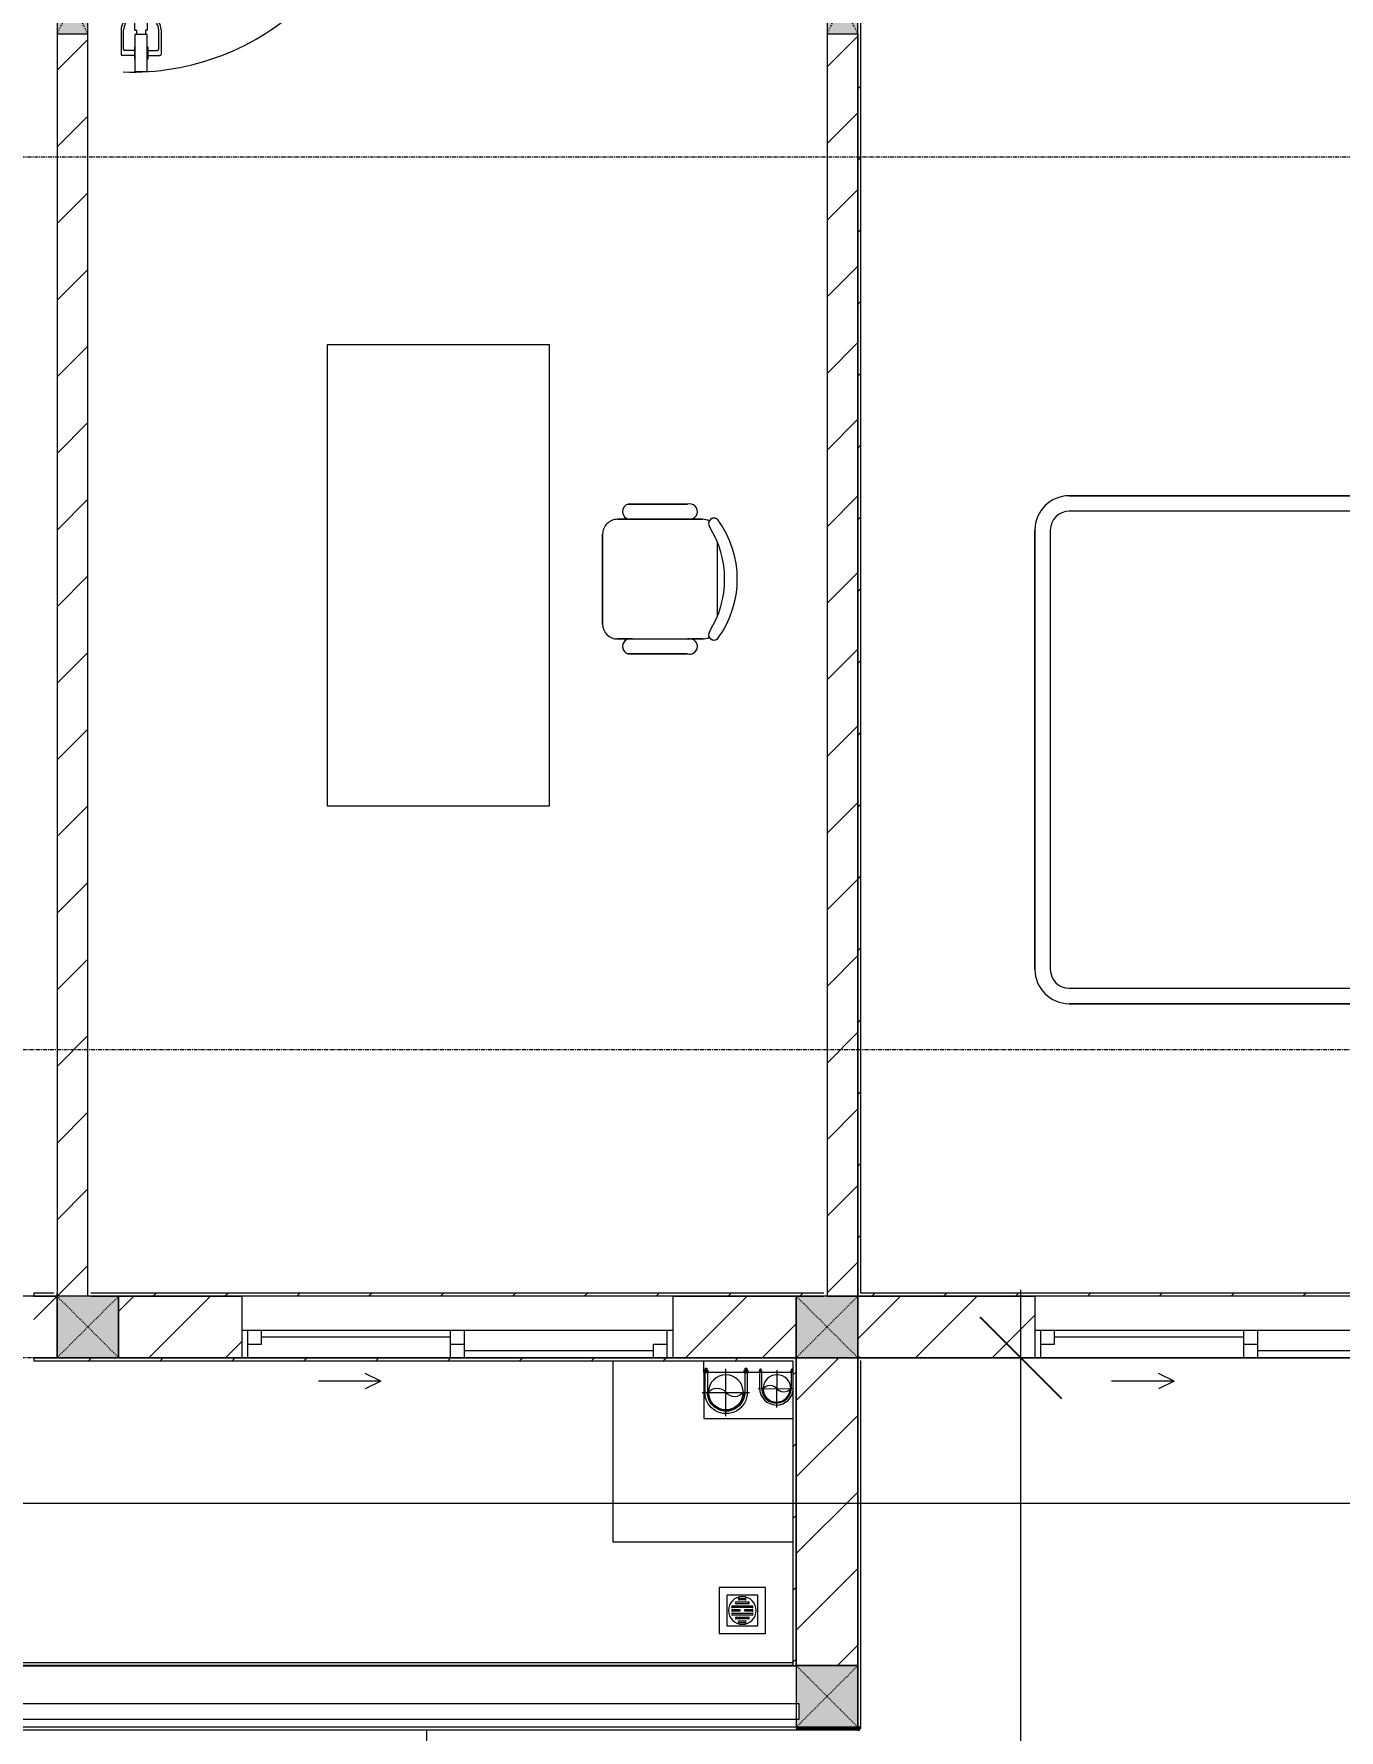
# Model space of a CAD drawing. Header units: millimetres. Extents: x 5356 to 209803, y -16346 to 109894.
# Drawn here: x 71953 to 76190, y 23327 to 28837 of the extents above; entities that cross this region are included whole.
import ezdxf

# ---------------------------------------------------------------- set-up
doc = ezdxf.new("R2010")
doc.units = ezdxf.units.MM
for name, pattern in [('Dash', [6, 3, -3]), ('Grid Line', [22.225, 12.7, -3.175, 3.175, -3.175]), ('IMPORT-CENTER _3_', [10.16, 6.35, -1.27, 1.27, -1.27])]:
    doc.linetypes.add(name, pattern=pattern)
for name, color, linetype, lineweight in [('0-1', 7, 'Continuous', 5), ('A-ANNO-DIMS', 211, 'Continuous', 9), ('A-ANNO-DIMS-220', 211, 'Continuous', 9), ('A-DETL-GENF-1', 9, 'Continuous', 9), ('A-DOOR-1', 9, 'Continuous', 9), ('A-FLOR-1', 9, 'Continuous', 9), ('A-FLOR-HRAL', 11, 'Continuous', 9), ('A-GLAZ', 151, 'Continuous', 9), ('A-WALL', 113, 'Continuous', 9), ('A-WALL-1', 253, 'Continuous', 18), ('A-WALL-2', 9, 'Continuous', 9), ('A-WALL-3', 113, 'Continuous', 18), ('A-WALL-PATT-1', 10, 'Continuous', 9), ('A-WALL-PATT-2', 9, 'Continuous', 9), ('A-WALL-PATT-3', 111, 'Continuous', 9), ('G-IMPT', 8, 'Continuous', 9), ('G-IMPT-1', 9, 'Continuous', 9), ('G-IMPT-2', 8, 'IMPORT-CENTER _3_', 9), ('I-FURN', 30, 'Continuous', 9), ('I-FURN-1', 9, 'Continuous', 9), ('I-WALL-1', 253, 'Continuous', 18), ('I-WALL-2', 9, 'Continuous', 9), ('M-EQPM', 50, 'Continuous', 9), ('S-BEAM-1', 9, 'Continuous', 9), ('S-COLS', 52, 'Continuous', 9), ('S-COLS-1', 254, 'Continuous', 5), ('S-COLS-2', 253, 'Continuous', 18), ('S-COLS-3', 9, 'Continuous', 9), ('S-COLS-4', 52, 'Continuous', 18), ('S-COLS-5', 52, 'Dash', 9), ('S-COLS-HDLN', 52, 'Dash', 9), ('S-COLS-HDLN-1', 9, 'Dash', 9), ('S-GRID-1', 1, 'Grid Line', 9)]:
    doc.layers.add(name, color=color, linetype=linetype, lineweight=lineweight)
doc.styles.add('Arial_2', font='arial_0.ttf', dxfattribs={"width": 0.9, "height": 660})
doc.dimstyles.new('1_Dim_chi_tiet_khu_đất_2', dxfattribs={"dimscale": 304.8, "dimtxt": 673.371204, "dimasz": 0.866142, "dimexe": 0.721785, "dimexo": 0.0625, "dimgap": 0.072178, "dimtad": 1, "dimdec": 0, "dimrnd": 5, "dimzin": 0, "dimdsep": 46, "dimtxsty": 'Arial_2', "dimblk1": 'OBLIQUE', "dimblk2": 'OBLIQUE', "dimsah": 1, "dimcen": 0.09, "dimdle": 0.721785, "dimazin": 0, "dimtfac": 1, "dimtdec": 4, "dimtix": 1, "dimtmove": 0, "dimatfit": 3, "dimfxl": 2.165354, "dimfxlon": 1, "dimtvp": 1, "dimtolj": 1, "dimtzin": 0, "dimarcsym": 2})
pattern_1 = [(45, (0, 0), (-124.4508, 124.4508), [])]
pattern_2 = [(45, (0, 0), (-116.67262, 116.67262), [])]

# ---------------------------------------------------------------- blocks, each defined once
blk = doc.blocks.new('NCV_TKTC_KET CAU_rvt-1-TKCS_MB ĐỊNH VỊ MỐC TỌA ĐỘ CÔNG TRÌNH')
at = {"layer": 'S-BEAM-1'}
blk.add_line((74427.6, 23535.3), (69252.6, 23535.3), dxfattribs=at)
blk = doc.blocks.new('GIUONG NGU-2TAB-1600x2000 - GIUONG NGU-2TAB-1600x2000-V35-TKCS_MB ĐỊNH VỊ MỐC TỌA ĐỘ CÔNG TRÌNH')
at = {"layer": 'I-FURN-1'}
for p, q in [((569.6, 2050), (1997.1, 2050)), ((1997.1, 2050), (569.6, 2050)), ((1997.1, 2000), (569.6, 2000)), ((458.5, 50), (458.5, 1938.9)), ((458.5, 1938.9), (458.5, 50)), ((508.5, 1938.9), (508.5, 100)), ((2058.2, 100), (2058.2, 1938.9)), ((2108.2, 1938.9), (2108.2, 50)), ((2108.2, 50), (2108.2, 1938.9)), ((8.5, 185), (8.5, 450.3)), ((8.5, 450.3), (458.5, 450.3)), ((8.5, 450.3), (458.5, 450.3)), ((8.5, 185), (8.5, 450.3)), ((458.5, 450.3), (458.5, 50)), ((458.5, 450.3), (458.5, 50)), ((2108.2, 50), (2108.2, 450.3)), ((2108.2, 450.3), (2558.2, 450.3)), ((2108.2, 450.3), (2108.2, 50)), ((2558.2, 450.3), (2108.2, 450.3)), ((2558.2, 450.3), (2558.2, 50)), ((2558.2, 50), (2558.2, 450.3)), ((233.5, 185), (233.5, 413.5)), ((2333.2, 86.8), (2333.2, 413.5)), ((120.2, 250.2), (346.8, 250.2)), ((2446.5, 250.2), (2219.8, 250.2)), ((508.5, 100), (2058.2, 100)), ((458.5, 50), (318.5, 50)), ((318.5, 50), (458.5, 50)), ((458.5, 50), (318.5, 50)), ((2108.2, 50), (458.5, 50)), ((458.5, 50), (458.5, 10)), ((458.5, 10), (458.5, 50)), ((458.5, 50), (2108.2, 50)), ((458.5, 50), (2108.2, 50)), ((2558.2, 50), (2108.2, 50)), ((2108.2, 50), (2558.2, 50)), ((2108.2, 10), (2108.2, 50)), ((2108.2, 50), (2108.2, 10)), ((2108.2, 50), (2558.2, 50)), ((2558.2, 50), (2558.2, 10))]:
    blk.add_line(p, q, dxfattribs=at)
blk.add_circle((2333.2, 250.2), 150.7, dxfattribs=at)
for centre, radius, start, end in [((569.6, 1938.9), 111.1, 90, 180), ((569.6, 1938.9), 111.1, 90, 180), ((1997.1, 1938.9), 111.1, 0, 90), ((1997.1, 1938.9), 111.1, 360, 90), ((569.6, 1938.9), 61.1, 90, 180), ((1997.1, 1938.9), 61.1, 360, 90), ((233.5, 250.2), 150.7, 0, 206.4647), ((233.5, 250.2), 150.7, 304.6154, 0)]:
    blk.add_arc(centre, radius, start, end, dxfattribs=at)
blk = doc.blocks.new('DOOR_CW_01 CANH MO-PANEL KINH - DIW_01-900x2200-CỬA GỖ VÂN LAMINATE-553375-TKCS_MB ĐỊNH VỊ MỐC TỌA ĐỘ CÔNG TRÌNH')
at = {"layer": 'A-DETL-GENF-1'}
for p, q in [((-397, -182), (-397, -62)), ((-397, -62), (-357, -62)), ((-357, -62), (-357, -182)), ((-357, -182), (-397, -182)), ((-397, -196), (-391, -196)), ((-397, -738), (-397, -196)), ((-391, -196), (-391, -182)), ((-391, -182), (-363, -182)), ((-363, -182), (-363, -196)), ((-357, -196), (-363, -196)), ((-357, -196), (-357, -738)), ((-433.9, -711.2), (-427.3, -715.8)), ((-320.1, -711.2), (-326.7, -715.8)), ((-442, -737), (-442, -816.5)), ((-434, -799.5), (-434, -737)), ((-397, -738), (-391, -738)), ((-357, -752), (-397, -752)), ((-397, -752), (-397, -872)), ((-391, -752), (-391, -738)), ((-363, -752), (-391, -752)), ((-357, -738), (-363, -738)), ((-363, -738), (-363, -752)), ((-357, -872), (-357, -752)), ((-320, -799.5), (-320, -737)), ((-312, -737), (-312, -816.5)), ((-399, -820.5), (-438, -820.5)), ((-399, -803.5), (-430, -803.5)), ((-399, -792.2), (-399, -831.8)), ((-397, -792.2), (-399, -792.2)), ((-397, -792.2), (-397, -831.8)), ((-357, -792.2), (-357, -831.8)), ((-357, -792.2), (-355, -792.2)), ((-355, -792.2), (-355, -831.8)), ((-355, -803.5), (-324, -803.5)), ((-355, -820.5), (-316, -820.5)), ((-399, -831.8), (-397, -831.8)), ((-397, -872), (-357, -872)), ((-355, -831.8), (-357, -831.8))]:
    blk.add_line(p, q, dxfattribs=at)
blk.add_circle((-407, -60), 10, dxfattribs=at)
for centre, radius, start, end in [((-407, -60), 814, 268, 0), ((-397, -737), 45, 145, 180), ((-397, -737), 37, 145, 180), ((-357, -737), 37, 0, 35), ((-357, -737), 45, 360, 35), ((-438, -816.5), 4, 180, 270), ((-430, -799.5), 4, 180, 270), ((-324, -799.5), 4, 270, 0), ((-316, -816.5), 4, 270, 0)]:
    blk.add_arc(centre, radius, start, end, dxfattribs=at)
at = {"layer": 'A-DOOR-1'}
for p, q in [((-450, -50), (-450, 50)), ((-450, 50), (-400, 50)), ((-400, 50), (-400, 0)), ((400, 0), (400, 50)), ((400, 50), (450, 50)), ((450, 50), (450, -50)), ((-410, -50), (-450, -50)), ((-410, 0), (-410, -50)), ((-400, 0), (-410, 0)), ((-407, -50), (-382, -50)), ((410, 0), (400, 0)), ((410, -50), (410, 0)), ((450, -50), (410, -50))]:
    blk.add_line(p, q, dxfattribs=at)
blk = doc.blocks.new('BAN LV A - BAN LV A_dwg_ban hoc2-348006-TKCS_MB ĐỊNH VỊ MỐC TỌA ĐỘ CÔNG TRÌNH')
at = {"layer": 'I-FURN'}
for p, q in [((-194.4, 388.8), (-194.4, 113.4)), ((145.8, 437.4), (-145.8, 437.4)), ((194.4, 113.4), (194.4, 388.8)), ((-243, 354.4), (-243, 162)), ((194.4, 351.4), (194.4, 150.8)), ((243.7, 162), (243.7, 354.4)), ((-120.5, 64.8), (120.5, 64.8))]:
    blk.add_line(p, q, dxfattribs=at)
at = {"layer": 'I-FURN', "flags": 128}
blk.add_lwpolyline([(-737.8, 610.5), (-737.8, 1330.5), (-154.9, 1330.5), (762.2, 1330.5), (762.2, 610.5)], close=True, dxfattribs=at)
at = {"layer": 'I-FURN'}
for centre, radius, start, end in [((-145.8, 388.8), 48.6, 90, 180), ((145.8, 388.8), 48.6, 360, 90), ((-218.7, 347.3), 25.3, 343.7398, 163.7398), ((219.4, 347.3), 25.3, 16.2602, 170.7054), ((-218.7, 154.9), 25.3, 163.7398, 16.2602), ((-145.8, 113.4), 48.6, 180, 207.5844), ((145.8, 113.4), 48.6, 332.4156, 0), ((219.4, 154.9), 25.3, 189.2946, 16.2602), ((-180.2, 75.4), 17.8, 57.9726, 216.6901), ((0, 324), 324, 233.1301, 306.8699), ((0, 359.3), 318.2, 237.5758, 302.4242), ((180.2, 75.4), 17.8, 323.3099, 122.0274)]:
    blk.add_arc(centre, radius, start, end, dxfattribs=at)
blk = doc.blocks.new('BAN LV A - BAN LV A_dwg-348005-TKCS_MB ĐỊNH VỊ MỐC TỌA ĐỘ CÔNG TRÌNH')
at = {"extrusion": (0, 0, -1), "zscale": -1, "rotation": 180}
blk.add_blockref('BAN LV A - BAN LV A_dwg_ban hoc2-348006-TKCS_MB ĐỊNH VỊ MỐC TỌA ĐỘ CÔNG TRÌNH', (-729, 1383.7), dxfattribs=at)
blk = doc.blocks.new('BAN LV A - BAN LV A-401069-TKCS_MB ĐỊNH VỊ MỐC TỌA ĐỘ CÔNG TRÌNH')
at = {"layer": 'I-FURN-1'}
for p, q in [((-8.8, -53.2), (1491.2, -53.2)), ((-8.8, -773.2), (-8.8, -53.2)), ((1491.2, -53.2), (1491.2, -773.2)), ((1491.2, -773.2), (-8.8, -773.2)), ((583.2, -946.3), (874.8, -946.3)), ((486, -1221.7), (486, -1029.3)), ((534.6, -1029.3), (534.6, -994.9)), ((923.4, -994.9), (923.4, -1032.3)), ((972.7, -1029.3), (972.7, -1221.7)), ((534.6, -1270.3), (534.6, -1235.9)), ((923.4, -1232.9), (923.4, -1270.3))]:
    blk.add_line(p, q, dxfattribs=at)
for centre, radius, start, end in [((583.2, -994.9), 48.6, 90, 180), ((874.8, -994.9), 48.6, 0, 90), ((510.3, -1036.4), 25.3, 16.2602, 163.7398), ((948.4, -1036.4), 25.3, 16.2602, 170.7054), ((510.3, -1228.8), 25.3, 163.7398, 343.7398), ((948.4, -1228.8), 25.3, 189.2946, 16.2602), ((548.9, -1308.3), 17.8, 119.404, 216.6901), ((583.2, -1270.3), 48.6, 180, 207.5844), ((729, -1059.7), 324, 233.1301, 306.8699), ((874.8, -1270.3), 48.6, 332.4156, 0), ((909.2, -1308.3), 17.8, 323.3099, 60.596)]:
    blk.add_arc(centre, radius, start, end, dxfattribs=at)
at = {"extrusion": (0, 0, -1), "zscale": -1, "rotation": 180}
blk.add_blockref('BAN LV A - BAN LV A_dwg-348005-TKCS_MB ĐỊNH VỊ MỐC TỌA ĐỘ CÔNG TRÌNH', (0, 0), dxfattribs=at)
blk = doc.blocks.new('MAY GIAT - MAY GIAT_dwg-V42-TKCS_MB ĐỊNH VỊ MỐC TỌA ĐỘ CÔNG TRÌNH')
at = {"layer": 'G-IMPT-1', "flags": 128}
blk.add_lwpolyline([(5, 586.2), (5, 2.3), (594.6, 2.3)], dxfattribs=at)
blk = doc.blocks.new('MAY GIAT - MAY GIAT-V43-TKCS_MB ĐỊNH VỊ MỐC TỌA ĐỘ CÔNG TRÌNH')
at = {"layer": 'I-FURN-1'}
for p, q in [((5, -2.3), (594.6, -2.3)), ((5, -586.2), (5, -2.3))]:
    blk.add_line(p, q, dxfattribs=at)
at = {"extrusion": (0, 0, -1), "zscale": -1, "rotation": 180}
blk.add_blockref('MAY GIAT - MAY GIAT_dwg-V42-TKCS_MB ĐỊNH VỊ MỐC TỌA ĐỘ CÔNG TRÌNH', (0, 0), dxfattribs=at)
blk = doc.blocks.new('G1_SOF - BO TRU - 100x200-V63-TKCS_MB ĐỊNH VỊ MỐC TỌA ĐỘ CÔNG TRÌNH')
at = {"layer": 'S-COLS-3'}
blk.add_hatch(color=256, dxfattribs=at).paths.add_polyline_path([(50, -100), (50, 100), (-50, 100), (-50, -100)])
at = {"layer": 'S-COLS-2'}
for p, q in [((50, 100), (-50, 100)), ((-50, 100), (-50, -100)), ((50, -100), (50, 100)), ((-50, -100), (50, -100))]:
    blk.add_line(p, q, dxfattribs=at)
at = {"layer": 'S-COLS-HDLN-1'}
for p, q in [((50, 100), (-50, -100)), ((-50, 100), (50, -100))]:
    blk.add_line(p, q, dxfattribs=at)
blk = doc.blocks.new('NCV_TKTC_TANG 1_rvt-1-TKCS_MB ĐỊNH VỊ MỐC TỌA ĐỘ CÔNG TRÌNH')
at = {"layer": 'A-WALL-PATT-1'}
h = blk.add_hatch(dxfattribs=at)
h.set_pattern_fill('FP_2', color=256, style=0, pattern_type=2)
h.set_pattern_definition(pattern_1)
h.paths.add_polyline_path([(74527.6, 24736.9), (74627.6, 24736.9), (74627.6, 28836.9), (74527.6, 28836.9), (74527.6, 25076.9)])
h.paths.add_polyline_path([(74577.6, 29036.9), (74627.6, 29036.9), (74627.6, 29786.9), (74527.6, 29786.9), (74527.6, 29036.9), (74538, 29036.9)])
h.paths.add_polyline_path([(74577.6, 30686.9), (74627.6, 30686.9), (74627.6, 31136.9), (74527.6, 31136.9), (74527.6, 30686.9)])
h = blk.add_hatch(dxfattribs=at)
h.set_pattern_fill('FP_2', color=256, style=0, pattern_type=2)
h.set_pattern_definition(pattern_1)
h.paths.add_polyline_path([(72127.6, 24737.4), (72127.6, 28836.9), (72027.6, 28836.9), (72027.6, 24737.4)])
h.paths.add_polyline_path([(72027.6, 29036.9), (72127.6, 29036.9), (72127.6, 29536.9), (72027.6, 29536.9)])
at = {"layer": 'A-WALL-PATT-2'}
h = blk.add_hatch(dxfattribs=at)
h.set_pattern_fill('FP_3', color=256, style=0, pattern_type=2)
h.set_pattern_definition(pattern_2)
h.paths.add_polyline_path([(74637.6, 24736.9), (74637.6, 29786.9), (74627.6, 29786.9), (74627.6, 24736.9)])
h.paths.add_polyline_path([(74627.6, 30686.9), (74637.6, 30686.9), (74637.6, 30786.9), (74627.6, 30786.9)])
h = blk.add_hatch(dxfattribs=at)
h.set_pattern_fill('FP_3', color=256, style=0, pattern_type=2)
h.set_pattern_definition(pattern_2)
h.paths.add_polyline_path([(74517.6, 24736.9), (74517.6, 24746.9), (72137.6, 24746.9), (72137.6, 24736.9), (74351.2, 24736.9)])
h = blk.add_hatch(dxfattribs=at)
h.set_pattern_fill('FP_3', color=256, style=0, pattern_type=2)
h.set_pattern_definition(pattern_2)
h.paths.add_polyline_path([(77067.6, 24736.9), (77067.6, 24746.9), (74637.6, 24746.9), (74637.6, 24736.9), (76602.6, 24736.9)])
h = blk.add_hatch(dxfattribs=at)
h.set_pattern_fill('FP_3', color=256, style=0, pattern_type=2)
h.set_pattern_definition(pattern_2)
h.paths.add_polyline_path([(69262.6, 24526.9), (69452.6, 24526.9), (69452.6, 24536.9), (69252.6, 24536.9), (69252.6, 24526.9)])
h.paths.add_polyline_path([(73140.7, 24526.9), (74417.1, 24526.9), (74417.1, 24536.9), (71952.6, 24536.9), (71952.6, 24526.9), (72627.6, 24526.9)])
h = blk.add_hatch(dxfattribs=at)
h.set_pattern_fill('FP_3', color=256, style=0, pattern_type=2)
h.set_pattern_definition(pattern_2)
h.paths.add_polyline_path([(74417.1, 23536.9), (74427.1, 23536.9), (74427.1, 24536.9), (74417.1, 24536.9), (74417.1, 24090.6)])
at = {"layer": 'A-FLOR-1'}
blk.add_line((71952.6, 24736.9), (69452.6, 24736.9), dxfattribs=at)
at = {"layer": 'A-WALL-1'}
for p, q in [((72027.6, 28836.9), (72027.6, 24737.4)), ((72127.6, 24737.4), (72127.6, 28836.9)), ((74527.6, 28836.9), (74527.6, 24736.9)), ((72027.6, 24737.4), (72127.6, 24737.4)), ((74527.6, 24736.9), (74627.6, 24736.9))]:
    blk.add_line(p, q, dxfattribs=at)
at = {"layer": 'A-WALL-2'}
for p, q in [((74627.6, 24736.9), (74627.6, 28836.9)), ((74627.6, 28836.9), (74627.6, 24736.9))]:
    blk.add_line(p, q, dxfattribs=at)
at = {"layer": 'I-WALL-1'}
for p, q in [((74637.6, 24746.9), (74637.6, 29786.9)), ((72017.6, 24746.9), (71952.6, 24746.9)), ((71952.6, 24746.9), (71952.6, 24736.9)), ((72027.6, 24736.9), (72027.6, 24746.9)), ((74517.6, 24746.9), (72137.6, 24746.9)), ((77067.6, 24746.9), (74637.6, 24746.9)), ((71952.6, 24736.9), (72027.6, 24736.9)), ((72137.6, 24736.9), (72627.6, 24736.9)), ((74027.6, 24736.9), (74517.6, 24736.9)), ((74627.6, 24736.9), (74637.6, 24736.9)), ((74637.6, 24736.9), (75202.6, 24736.9)), ((72627.6, 24536.9), (71952.6, 24536.9)), ((71952.6, 24536.9), (71952.6, 24526.9)), ((71952.6, 24526.9), (74417.1, 24526.9)), ((74417.1, 24536.9), (74027.6, 24536.9)), ((74427.1, 24536.9), (74417.1, 24536.9)), ((74417.1, 24526.9), (74417.1, 23536.9)), ((74427.1, 23536.9), (74427.1, 24536.9)), ((74417.1, 23536.9), (74427.1, 23536.9))]:
    blk.add_line(p, q, dxfattribs=at)
at = {"layer": 'I-WALL-2'}
for p, q in [((69262.6, 23546.9), (74417.1, 23546.9)), ((74417.1, 23536.9), (69262.6, 23536.9))]:
    blk.add_line(p, q, dxfattribs=at)
at = {"layer": 'A-DOOR-1'}
blk.add_blockref('DOOR_CW_01 CANH MO-PANEL KINH - DIW_01-900x2200-CỬA GỖ VÂN LAMINATE-553375-TKCS_MB ĐỊNH VỊ MỐC TỌA ĐỘ CÔNG TRÌNH', (72677.6, 29586.9), dxfattribs=at)
at = {"layer": 'I-FURN-1'}
for name, p, rotation in [('BAN LV A - BAN LV A-401069-TKCS_MB ĐỊNH VỊ MỐC TỌA ĐỘ CÔNG TRÌNH', (72852.6, 26336.9), 89.9999999999997), ('GIUONG NGU-2TAB-1600x2000 - GIUONG NGU-2TAB-1600x2000-V35-TKCS_MB ĐỊNH VỊ MỐC TỌA ĐỘ CÔNG TRÌNH', (77252.6, 25228.4), 89.99999999999885), ('MAY GIAT - MAY GIAT-V43-TKCS_MB ĐỊNH VỊ MỐC TỌA ĐỘ CÔNG TRÌNH', (73830.9, 23932.4), 89.9999999999997)]:
    blk.add_blockref(name, p, dxfattribs=dict(at, rotation=rotation))
at = {"layer": 'S-COLS-3', "rotation": 180}
for p in [(72077.6, 28936.9), (74577.6, 28936.9)]:
    blk.add_blockref('G1_SOF - BO TRU - 100x200-V63-TKCS_MB ĐỊNH VỊ MỐC TỌA ĐỘ CÔNG TRÌNH', p, dxfattribs=at)
blk = doc.blocks.new('1_FAMILY RVT - W01-WxH 1400x1400xmm-389822-TKCS_MB ĐỊNH VỊ MỐC TỌA ĐỘ CÔNG TRÌNH')
at = {"layer": 'A-GLAZ'}
for p, q in [((248.4, 172.39), (299.2, 197.79)), ((248.4, 172.39), (299.2, 146.99)), ((248.4, 172.39), (451.6, 172.39)), ((-700, 96.19), (-700, -103.81)), ((700, 96.19), (-700, 96.19)), ((-700, 96.19), (-636.5, 96.19)), ((-680.95, 96.19), (-680.95, 7.29)), ((-636.5, 96.19), (-22.225, 96.19)), ((-636.5, 96.19), (-636.5, 51.74)), ((-636.5, 73.965), (-22.225, 73.965)), ((-22.225, 7.29), (-22.225, 96.19)), ((-22.225, 96.19), (22.225, 96.19)), ((22.225, 96.19), (680.95, 96.19)), ((22.225, 96.19), (22.225, 7.29)), ((680.95, 96.19), (700, 96.19)), ((680.95, 96.19), (680.95, 7.29)), ((700, -103.81), (700, 96.19)), ((-700, 7.29), (-680.95, 7.29)), ((-636.5, 51.74), (-680.95, 51.74)), ((-680.95, 7.29), (-22.225, 7.29)), ((22.225, 51.74), (-22.225, 51.74)), ((-22.225, 7.29), (22.225, 7.29)), ((22.225, 29.515), (636.5, 29.515)), ((22.225, 7.29), (636.5, 7.29)), ((636.5, 51.74), (636.5, 7.29)), ((680.95, 51.74), (636.5, 51.74)), ((636.5, 7.29), (700, 7.29)), ((-700, -103.81), (700, -103.81))]:
    blk.add_line(p, q, dxfattribs=at)
blk = doc.blocks.new('Railing - 50 x 10mm-1251311-TKCS_MB ĐỊNH VỊ MỐC TỌA ĐỘ CÔNG TRÌNH')
at = {"layer": 'A-FLOR-HRAL'}
for p, q in [((25, 5), (-25, 5)), ((-25, 5), (-25, -5)), ((25, -5), (25, 5)), ((-25, -5), (25, -5))]:
    blk.add_line(p, q, dxfattribs=at)
blk = doc.blocks.new('Railing - Railing-1602730-TKCS_MB ĐỊNH VỊ MỐC TỌA ĐỘ CÔNG TRÌNH')
at = {"layer": 'A-FLOR-HRAL'}
for p, q in [((74427.5, 23412.4), (69257.5, 23412.4)), ((69257.5, 23362.4), (74427.5, 23362.4))]:
    blk.add_line(p, q, dxfattribs=at)
at = {"rotation": 90}
for p in [(69252.5, 23387.4), (74432.5, 23387.4)]:
    blk.add_blockref('Railing - 50 x 10mm-1251311-TKCS_MB ĐỊNH VỊ MỐC TỌA ĐỘ CÔNG TRÌNH', p, dxfattribs=at)
blk = doc.blocks.new('TKTC_XREF_251221_MB TANG 1 - TKTC_XREF_260130_MB TANG 1_dwg_CUM U_DN100-V287-TKCS_MB ĐỊNH VỊ MỐC TỌA ĐỘ CÔNG TRÌNH')
at = {"layer": 'G-IMPT'}
blk.add_hatch(color=256, dxfattribs=at).paths.add_polyline_path([(61, 0), (58.9, 15.8), (52.8, 30.5), (43.1, 43.1), (30.5, 52.8), (15.8, 58.9), (0, 61), (0, 57), (14.8, 55.1), (28.5, 49.4), (40.3, 40.3), (49.4, 28.5), (55.1, 14.8), (57, 0), (54.8, -15.3), (49.4, -28.5), (40.3, -40.3), (28.5, -49.4), (14.8, -55.1), (0, -57), (0, -61), (15.8, -58.9), (30.5, -52.8), (43.1, -43.1), (52.8, -30.5), (59, -15.3)])
for p, q in [((-79.1, 66.6), (-79.1, 63.4)), ((-76.6, 66.6), (-76.6, 63.4)), ((-74.6, 66.6), (-74.6, 63.4)), ((-72.7, 68.8), (-72.7, 60.7)), ((-66.9, 67.9), (-71.7, 67.9)), ((-66.9, 62.1), (-71.7, 62.1)), ((-79.1, -63.4), (-79.1, -66.6)), ((-76.6, -63.4), (-76.6, -66.6)), ((-74.6, -63.4), (-74.6, -66.6)), ((-72.7, -60.7), (-72.7, -69.3)), ((-66.9, -62.1), (-71.7, -62.1)), ((-66.9, -67.9), (-71.7, -67.9)), ((-65, -69), (0, -69))]:
    blk.add_line(p, q, dxfattribs=at)
at = {"layer": 'G-IMPT', "flags": 128}
for points in [[(-72.7, 67.6), (-78.1, 67.6), (-78.1, 62.4), (-72.7, 62.4)], [(-71.7, 59.2), (-66.9, 59.2), (-66.9, 68.8)], [(-65, 68.9), (-65, 57.3), (-66.9, 57.3), (-66.9, 59.2)], [(-65, 61), (0, 61), (0, 57)], [(-72.7, -62.4), (-78.1, -62.4), (-78.1, -67.6), (-72.7, -67.6)], [(-71.7, -70.8), (-66.9, -70.8), (-66.9, -59.2), (-71.7, -59.2)], [(-66.9, -59.2), (-66.9, -57.3), (-65, -57.3), (-65, -72.7), (-66.9, -72.7), (-66.9, -70.8)], [(-65, -61), (0, -61), (0, -57)]]:
    blk.add_lwpolyline(points, dxfattribs=at)
at = {"layer": 'G-IMPT'}
for centre, radius, start, end in [((-78.1, 66.6), 0.96, 90, 180), ((-78.1, 63.4), 0.96, 180, 270), ((-67.9, 65), 4.8, 143.1301, 216.8699), ((-71.1, 60.7), 1.56, 112.61986, 247.38014), ((0, 0), 69, 270, 88.43855), ((0, 0), 61, 270, 90), ((0, 0), 57, 270, 90), ((-78.1, -63.4), 0.96, 90, 180), ((-78.1, -66.6), 0.96, 180, 270), ((-71.1, -60.7), 1.56, 112.61986, 247.38014), ((-67.9, -65), 4.8, 143.1301, 216.8699), ((-71.1, -69.3), 1.56, 112.61986, 247.38014)]:
    blk.add_arc(centre, radius, start, end, dxfattribs=at)
blk = doc.blocks.new('TKTC_XREF_251221_MB TANG 1 - TKTC_XREF_260130_MB TANG 1_dwg_$cc-V288-TKCS_MB ĐỊNH VỊ MỐC TỌA ĐỘ CÔNG TRÌNH')
at = {"layer": 'G-IMPT'}
blk.add_circle((0, 0), 0.5, dxfattribs=at)
for centre, radius, start, end in [((0, 0), 0.5, 90, 270), ((0.188, 0.25), 0.313, 126.8699, 233.1301), ((-0.188, -0.25), 0.313, 306.8699, 53.1301)]:
    blk.add_arc(centre, radius, start, end, dxfattribs=at)
at = {"layer": 'G-IMPT-2'}
for p, q in [((-0.673, 0), (0.673, 0)), ((0, -0.673), (0, 0.58))]:
    blk.add_line(p, q, dxfattribs=at)
blk = doc.blocks.new('TKTC_XREF_251221_MB TANG 1 - TKTC_XREF_260130_MB TANG 1_dwg_CUM U_DN100-4202115-TKCS_MB ĐỊNH VỊ MỐC TỌA ĐỘ CÔNG TRÌNH')
at = {"layer": 'G-IMPT'}
blk.add_hatch(color=256, dxfattribs=at).paths.add_polyline_path([(0, -61), (0, -57), (14.8, -55.1), (28.5, -49.4), (40.3, -40.3), (49.4, -28.5), (55.1, -14.8), (57, 0), (55.1, 14.8), (49.4, 28.5), (40.3, 40.3), (28.5, 49.4), (14.8, 55.1), (0, 57), (0, 61), (15.8, 58.9), (35.6, 48.9), (43.1, 43.1), (52.8, 30.5), (58.9, 15.8), (61, 0), (58.9, -15.8), (52.8, -30.5), (43.1, -43.1), (30.5, -52.8), (15.8, -58.9)])
for p, q in [((-79.1, 66.6), (-79.1, 63.4)), ((-76.6, 66.6), (-76.6, 63.4)), ((-74.6, 66.6), (-74.6, 63.4)), ((-72.7, 69.3), (-72.7, 60.7)), ((-66.9, 67.9), (-71.7, 67.9)), ((-66.9, 62.1), (-71.7, 62.1)), ((-65, 69), (0, 69)), ((-79.1, -63.4), (-79.1, -66.6)), ((-76.6, -63.4), (-76.6, -66.6)), ((-74.6, -63.4), (-74.6, -66.6)), ((-72.7, -60.7), (-72.7, -69.3)), ((-66.9, -62.1), (-71.7, -62.1)), ((-66.9, -67.9), (-71.7, -67.9)), ((-65, -69), (0, -69))]:
    blk.add_line(p, q, dxfattribs=at)
at = {"layer": 'G-IMPT', "flags": 128}
for points in [[(-72.7, 67.6), (-78.1, 67.6), (-78.1, 62.4), (-72.7, 62.4)], [(-71.7, 59.2), (-66.9, 59.2), (-66.9, 70.8), (-71.7, 70.8)], [(-66.9, 70.8), (-66.9, 72.7), (-65, 72.7), (-65, 57.3), (-66.9, 57.3), (-66.9, 59.2)], [(-65, 61), (0, 61), (0, 57)], [(-72.7, -62.4), (-78.1, -62.4), (-78.1, -67.6), (-72.7, -67.6)], [(-71.7, -70.8), (-66.9, -70.8), (-66.9, -59.2), (-71.7, -59.2)], [(-66.9, -59.2), (-66.9, -57.3), (-65, -57.3), (-65, -72.7), (-66.9, -72.7), (-66.9, -70.8)], [(-65, -61), (0, -61), (0, -57)]]:
    blk.add_lwpolyline(points, dxfattribs=at)
at = {"layer": 'G-IMPT'}
for centre, radius, start, end in [((-78.1, 66.6), 0.96, 90, 180), ((-78.1, 63.4), 0.96, 180, 270), ((-71.1, 69.3), 1.56, 112.6199, 247.3801), ((-67.9, 65), 4.8, 143.1301, 216.8699), ((-71.1, 60.7), 1.56, 112.6199, 247.3801), ((0, 0), 69, 270, 90), ((0, 0), 61, 270, 90), ((0, 0), 57, 270, 90), ((-78.1, -63.4), 0.96, 90, 180), ((-78.1, -66.6), 0.96, 180, 270), ((-71.1, -60.7), 1.56, 112.6199, 247.3801), ((-67.9, -65), 4.8, 143.1301, 216.8699), ((-71.1, -69.3), 1.56, 112.6199, 247.3801)]:
    blk.add_arc(centre, radius, start, end, dxfattribs=at)
blk = doc.blocks.new('TKTC_XREF_251221_MB TANG 1 - TKTC_XREF_260130_MB TANG 1_dwg_$cc-V211-TKCS_MB ĐỊNH VỊ MỐC TỌA ĐỘ CÔNG TRÌNH')
at = {"layer": 'G-IMPT'}
blk.add_circle((0, 0), 0.5, dxfattribs=at)
for centre, radius, start, end in [((0, 0), 0.5, 90, 270), ((0.188, 0.25), 0.313, 126.8699, 233.1301), ((-0.188, -0.25), 0.313, 306.8699, 53.1301)]:
    blk.add_arc(centre, radius, start, end, dxfattribs=at)
at = {"layer": 'G-IMPT-2'}
for p, q in [((0, -0.673), (0, 0.673)), ((-0.673, 0), (0.673, 0))]:
    blk.add_line(p, q, dxfattribs=at)
blk = doc.blocks.new('TKTC_XREF_251221_MB TANG 1 - TKTC_XREF_260130_MB TANG 1_dwg_THU NUOC - THU NUOC-444531-TKCS_MB TẦNG 1-4202120-TKCS_MB ĐỊNH VỊ MỐC TỌA ĐỘ CÔNG TRÌNH')
at = {"layer": 'M-EQPM'}
for p, q in [((-23.3, 10.8), (40.9, 10.8)), ((40.9, 4.8), (-23.3, 4.8)), ((-11, 23.3), (28.5, 23.3)), ((28.5, 17.3), (-11, 17.3)), ((-1.1, 35.6), (18.5, 35.6)), ((18.5, 29.6), (-1.1, 29.6)), ((-23.3, -13.6), (40.9, -13.6)), ((40.9, -19.6), (-23.3, -19.6)), ((-11, -26.1), (28.5, -26.1)), ((28.5, -32.1), (-11, -32.1)), ((-1.1, -38.5), (18.5, -38.5)), ((18.5, -44.5), (-1.1, -44.5))]:
    blk.add_line(p, q, dxfattribs=at)
at = {"layer": 'M-EQPM', "flags": 128}
for points in [[(83.7, -79.4), (83.7, 70.6), (-66.3, 70.6), (-66.3, -79.4)], [(58.7, -54.4), (58.7, 45.6), (-41.3, 45.6), (-41.3, -54.4)]]:
    blk.add_lwpolyline(points, close=True, dxfattribs=at)
for points in [[(-23.3, -1.2), (0.7, -1.2), (0.7, -7.2), (-23.3, -7.2)], [(40.9, -7.2), (16.7, -7.2), (16.7, -1.2), (40.9, -1.2)]]:
    blk.add_lwpolyline(points, dxfattribs=at)
at = {"layer": 'M-EQPM'}
for centre, radius, start, end in [((8.7, -4.4), 45, 360, 180), ((8.7, -4.4), 45, 360, 180), ((-23.3, 7.8), 3, 90, 270), ((-11, 20.3), 3, 90, 270), ((-1.1, 32.6), 3, 90, 270), ((18.5, 32.6), 3, 270, 90), ((28.5, 20.3), 3, 270, 90), ((40.9, 7.8), 3, 270, 90), ((8.7, -4.4), 45, 180, 360), ((8.7, -4.4), 45, 180, 360), ((-23.3, -4.2), 3, 90, 270), ((-23.3, -16.6), 3, 90, 270), ((-11, -29.1), 3, 90, 270), ((-1.1, -41.5), 3, 90, 270), ((18.5, -41.5), 3, 270, 90), ((28.5, -29.1), 3, 270, 90), ((40.9, -4.2), 3, 270, 90), ((40.9, -16.6), 3, 270, 90)]:
    blk.add_arc(centre, radius, start, end, dxfattribs=at)
blk = doc.blocks.new('TKTC_XREF_251221_MB TANG 1 - TKTC_XREF_260130_MB TANG 1_dwg-4202109-TKCS_MB ĐỊNH VỊ MỐC TỌA ĐỘ CÔNG TRÌNH')
at = {"layer": 'G-IMPT'}
blk.add_line((-128734.2, -376857.6), (-129024.2, -376857.6), dxfattribs=at)
at = {"layer": 'G-IMPT', "flags": 128}
for points in [[(-128734.2, -376857.5), (-129024.4, -376857.5), (-129024.2, -376819.7)], [(-129024.2, -376857.6), (-129024.2, -377007.3), (-128734.6, -377007.3)]]:
    blk.add_lwpolyline(points, dxfattribs=at)
at = {"extrusion": (0, 0, -1)}
for name, p, xscale, yscale, zscale, rotation in [('TKTC_XREF_251221_MB TANG 1 - TKTC_XREF_260130_MB TANG 1_dwg_$cc-V211-TKCS_MB ĐỊNH VỊ MỐC TỌA ĐỘ CÔNG TRÌNH', (128952.7, -376922.5), 113.7150000000073, 113.7150000000073, -113.7150000000073, 89.99900866374671), ('TKTC_XREF_251221_MB TANG 1 - TKTC_XREF_260130_MB TANG 1_dwg_CUM U_DN100-4202115-TKCS_MB ĐỊNH VỊ MỐC TỌA ĐỘ CÔNG TRÌNH', (128951.8, -376922.5), 0.9975000000000007, 0.9975000000000007, -0.9975000000000008, 270.0009913382951), ('TKTC_XREF_251221_MB TANG 1 - TKTC_XREF_260130_MB TANG 1_dwg_$cc-V288-TKCS_MB ĐỊNH VỊ MỐC TỌA ĐỘ CÔNG TRÌNH', (128786.7, -376910.4), 90.00000000005114, 90.00000000005114, -90.00000000005114, 90.30471752172576)]:
    blk.add_blockref(name, p, dxfattribs=dict(at, xscale=xscale, yscale=yscale, zscale=zscale, rotation=rotation))
at = {"xscale": 0.7894736842105242, "yscale": 0.7894736842105242, "zscale": 0.7894736842105242, "rotation": 270.0693092566554}
blk.add_blockref('TKTC_XREF_251221_MB TANG 1 - TKTC_XREF_260130_MB TANG 1_dwg_CUM U_DN100-V287-TKCS_MB ĐỊNH VỊ MỐC TỌA ĐỘ CÔNG TRÌNH', (-128788.5, -376908.9), dxfattribs=at)
blk.add_blockref('TKTC_XREF_251221_MB TANG 1 - TKTC_XREF_260130_MB TANG 1_dwg_THU NUOC - THU NUOC-444531-TKCS_MB TẦNG 1-4202120-TKCS_MB ĐỊNH VỊ MỐC TỌA ĐỘ CÔNG TRÌNH', (-128908, -377626.3))
blk = doc.blocks.new('TKTC_XREF_251221_MB TANG 1 - TKTC_XREF_251221_MB TANG 1-2038492-TKCS_MB ĐỊNH VỊ MỐC TỌA ĐỘ CÔNG TRÌNH')
blk.add_blockref('TKTC_XREF_251221_MB TANG 1 - TKTC_XREF_260130_MB TANG 1_dwg-4202109-TKCS_MB ĐỊNH VỊ MỐC TỌA ĐỘ CÔNG TRÌNH', (169499.1, 384109.7))
blk = doc.blocks.new('G1_SOF - BO TRU - 200x200-3050151-TKCS_MB ĐỊNH VỊ MỐC TỌA ĐỘ CÔNG TRÌNH')
at = {"layer": 'S-COLS-HDLN'}
for p, q in [((-100, 100), (100, -100)), ((100, 100), (-100, -100))]:
    blk.add_line(p, q, dxfattribs=at)
blk = doc.blocks.new('DIMBLOCK7-TKCS_MB ĐỊNH VỊ MỐC TỌA ĐỘ CÔNG TRÌNH')
at = {"layer": 'A-ANNO-DIMS-220'}
for p, q in [((33652.6, 24724.5), (33652.6, 23844.5)), ((33652.6, 24064.5), (33652.6, 24724.5)), ((127252.6, 24724.5), (127252.6, 23844.5)), ((127252.6, 24064.5), (127252.6, 24724.5)), ((33432.6, 24064.5), (127472.6, 24064.5))]:
    blk.add_line(p, q, dxfattribs=at)
at = {"layer": 'A-ANNO-DIMS-220', "lineweight": 25}
for p, q in [((33652.6, 24064.5), (33784.6, 24196.5)), ((127252.6, 24064.5), (127384.6, 24196.5)), ((33652.6, 24064.5), (33520.6, 23932.5)), ((127252.6, 24064.5), (127120.6, 23932.5))]:
    blk.add_line(p, q, dxfattribs=at)
at = {"layer": 'A-ANNO-DIMS-220', "color": 0, "insert": (79313, 24943.3), "char_height": 660, "width": 2734.923, "attachment_point": 1, "line_spacing_factor": 0.941778, "style": 'Arial_2'}
blk.add_mtext('93600', dxfattribs=at)
blk = doc.blocks.new('_Oblique')
at = {"color": 0, "linetype": 'ByBlock', "lineweight": -2}
blk.add_line((-0.5, -0.5), (0.5, 0.5), dxfattribs=at)
blk = doc.blocks.new('DIMBLOCK30-TKCS_MB ĐỊNH VỊ MỐC TỌA ĐỘ CÔNG TRÌNH')
at = {"layer": 'A-ANNO-DIMS-220'}
for p, q in [((75156.7, 7668.2), (75156.7, 24756.9)), ((74496.7, 24536.9), (75376.7, 24536.9)), ((75156.7, 24536.9), (74496.7, 24536.9)), ((74496.7, 7888.2), (75376.7, 7888.2)), ((75156.7, 7888.2), (74496.7, 7888.2))]:
    blk.add_line(p, q, dxfattribs=at)
at = {"layer": 'A-ANNO-DIMS-220', "lineweight": 25}
for p, q in [((75156.7, 24536.9), (75024.7, 24668.9)), ((75156.7, 24536.9), (75288.7, 24404.9)), ((75156.7, 7888.2), (75024.7, 8020.2)), ((75156.7, 7888.2), (75288.7, 7756.2))]:
    blk.add_line(p, q, dxfattribs=at)
at = {"layer": 'A-ANNO-DIMS-220', "color": 0, "insert": (74277.8, 15073), "char_height": 660, "width": 2734.923, "attachment_point": 1, "rotation": 90, "line_spacing_factor": 0.941778, "style": 'Arial_2'}
blk.add_mtext('16650', dxfattribs=at)

msp = doc.modelspace()

# ---------------------------------------------------------------- hatches: boundary and pattern name
at = {"layer": 'A-WALL-PATT-3'}
h = msp.add_hatch(dxfattribs=at)
h.set_pattern_fill('FP_1', color=256, style=0, pattern_type=2)
h.set_pattern_definition(pattern_1)
h.paths.add_polyline_path([(74427.6, 24536.9), (74427.6, 24736.9), (74027.6, 24736.9), (74027.6, 24536.9), (74351.2, 24536.9)])
h.paths.add_polyline_path([(72627.6, 24536.9), (72627.6, 24736.9), (72227.6, 24736.9), (72227.6, 24536.9)])
h.paths.add_polyline_path([(69327.6, 24536.9), (69452.6, 24536.9), (69452.6, 24736.9), (69327.6, 24736.9), (69327.6, 24636.9)])
h.paths.add_polyline_path([(71952.6, 24536.9), (72027.6, 24536.9), (72027.6, 24736.9), (71952.6, 24736.9), (71952.6, 24636.9)])
h = msp.add_hatch(dxfattribs=at)
h.set_pattern_fill('FP_1', color=256, style=0, pattern_type=2)
h.set_pattern_definition(pattern_1)
h.paths.add_polyline_path([(74627.6, 24536.9), (74637.6, 24537.4), (75202.6, 24537.4), (75202.6, 24736.9), (74627.6, 24736.9)])
h.paths.add_polyline_path([(77102.6, 24536.9), (77102.6, 24736.9), (76602.6, 24736.9), (76602.6, 24537.4), (77092.6, 24537.4)])
h = msp.add_hatch(dxfattribs=at)
h.set_pattern_fill('FP_1', color=256, style=0, pattern_type=2)
h.set_pattern_definition(pattern_1)
h.paths.add_polyline_path([(74427.6, 23332.4), (74627.6, 23332.4), (74627.6, 23336.9), (74427.6, 23336.9)])
h.paths.add_polyline_path([(74427.6, 23536.9), (74627.6, 23536.9), (74627.6, 24536.9), (74427.6, 24536.9), (74427.6, 24090.6)])
at = {"layer": 'S-COLS-1'}
for points in [[(72027.6, 24536.9), (72227.6, 24536.9), (72227.6, 24736.9), (72027.6, 24736.9)], [(74427.6, 24536.9), (74627.6, 24536.9), (74627.6, 24736.9), (74427.6, 24736.9)], [(74437.5, 23336.9), (74627.6, 23336.9), (74627.6, 23536.9), (74427.6, 23536.9), (74427.6, 23412.4), (74437.5, 23412.4), (74437.5, 23362.4), (74427.6, 23362.4), (74427.6, 23336.9)]]:
    msp.add_hatch(color=256, dxfattribs=at).paths.add_polyline_path(points)

# ---------------------------------------------------------------- linework, layer by layer
at = {"layer": 'A-WALL'}
for p, q in [((72027.6, 24536.9), (72027.6, 24736.9)), ((72227.6, 24736.9), (72227.6, 24536.9)), ((74427.6, 24536.9), (74427.6, 24736.9)), ((74627.6, 24736.9), (74627.6, 24536.9)), ((74627.6, 24536.9), (74427.6, 24536.9)), ((74637.6, 24537.4), (75202.6, 24537.4)), ((75202.6, 24536.9), (74637.6, 24536.9)), ((74427.6, 23536.9), (74627.6, 23536.9)), ((74627.6, 23327.4), (69251.5, 23327.4)), ((69252.6, 23337.4), (74427.6, 23337.4)), ((73227.6, 23327.4), (73227.6, 20988.2)), ((74627.6, 23336.9), (74427.6, 23336.9)), ((74627.6, 23332.4), (74627.6, 23336.9))]:
    msp.add_line(p, q, dxfattribs=at)
at = {"layer": 'A-WALL-3'}
for p, q in [((72027.6, 24736.9), (71952.6, 24736.9)), ((72627.6, 24736.9), (72227.6, 24736.9)), ((74427.6, 24736.9), (74027.6, 24736.9)), ((75202.6, 24736.9), (74627.6, 24736.9)), ((71952.6, 24536.9), (72027.6, 24536.9)), ((72227.6, 24536.9), (72627.6, 24536.9)), ((74027.6, 24536.9), (74427.6, 24536.9)), ((74427.6, 24536.9), (74427.6, 23536.9)), ((74637.6, 24537.4), (74627.6, 24537.4)), ((74627.6, 24537.4), (74627.6, 23332.4)), ((74627.6, 23536.9), (74627.6, 24536.9)), ((74627.6, 24536.9), (74637.6, 24536.9)), ((74637.6, 23332.4), (74637.6, 24527.4)), ((74427.6, 23336.9), (74427.6, 23332.4)), ((74427.6, 23332.4), (74627.6, 23332.4)), ((74632.6, 23337.4), (74627.6, 23337.4)), ((74627.6, 23337.4), (74627.6, 23336.9)), ((74627.6, 23332.4), (74627.6, 23327.4)), ((74627.6, 23332.4), (74637.6, 23332.4)), ((74627.6, 23327.4), (74632.6, 23327.4)), ((74632.6, 23327.4), (74632.6, 23337.4))]:
    msp.add_line(p, q, dxfattribs=at)
at = {"layer": 'S-COLS'}
for p, q in [((72027.6, 24736.9), (72027.6, 24536.9)), ((72227.6, 24536.9), (72227.6, 24736.9)), ((74427.6, 24736.9), (74427.6, 24536.9)), ((74627.6, 24536.9), (74627.6, 24736.9)), ((74427.6, 24536.9), (74627.6, 24536.9)), ((74627.6, 23536.9), (74427.6, 23536.9)), ((74427.6, 23336.9), (74627.6, 23336.9))]:
    msp.add_line(p, q, dxfattribs=at)
at = {"layer": 'S-COLS-4'}
for p, q in [((72227.6, 24736.9), (72027.6, 24736.9)), ((74627.6, 24736.9), (74427.6, 24736.9)), ((72027.6, 24536.9), (72227.6, 24536.9)), ((74427.6, 23536.9), (74427.6, 23412.4)), ((74627.6, 23336.9), (74627.6, 23536.9)), ((74427.6, 23362.4), (74427.6, 23336.9))]:
    msp.add_line(p, q, dxfattribs=at)
at = {"layer": 'S-GRID-1'}
for p, q in [((131551.8, 28436.9), (29351.8, 28436.9)), ((128757.8, 25536.9), (32145.8, 25536.9)), ((131551.8, 24536.9), (29351.8, 24536.9))]:
    msp.add_line(p, q, dxfattribs=at)

# ---------------------------------------------------------------- block references
at = {"layer": '0-1'}
for name in ['NCV_TKTC_KET CAU_rvt-1-TKCS_MB ĐỊNH VỊ MỐC TỌA ĐỘ CÔNG TRÌNH', 'NCV_TKTC_TANG 1_rvt-1-TKCS_MB ĐỊNH VỊ MỐC TỌA ĐỘ CÔNG TRÌNH']:
    msp.add_blockref(name, (0, 0), dxfattribs=at)
at = {"layer": 'A-FLOR-HRAL'}
msp.add_blockref('Railing - Railing-1602730-TKCS_MB ĐỊNH VỊ MỐC TỌA ĐỘ CÔNG TRÌNH', (0, 0), dxfattribs=at)
at = {"layer": 'A-GLAZ', "rotation": 180}
for p in [(73327.6, 24633.1), (75902.6, 24633.1)]:
    msp.add_blockref('1_FAMILY RVT - W01-WxH 1400x1400xmm-389822-TKCS_MB ĐỊNH VỊ MỐC TỌA ĐỘ CÔNG TRÌNH', p, dxfattribs=at)
at = {"layer": 'M-EQPM'}
msp.add_blockref('TKTC_XREF_251221_MB TANG 1 - TKTC_XREF_251221_MB TANG 1-2038492-TKCS_MB ĐỊNH VỊ MỐC TỌA ĐỘ CÔNG TRÌNH', (33652.6, 17236.9), dxfattribs=at)
at = {"layer": 'S-COLS-5'}
for p in [(72127.6, 24636.9), (74527.6, 24636.9), (74527.6, 23436.9)]:
    msp.add_blockref('G1_SOF - BO TRU - 200x200-3050151-TKCS_MB ĐỊNH VỊ MỐC TỌA ĐỘ CÔNG TRÌNH', p, dxfattribs=at)

# ---------------------------------------------------------------- dimensions: what is measured, and where the dimension line sits
at = {"layer": 'A-ANNO-DIMS'}
dim = msp.add_linear_dim(base=(127252.6, 24064.5), p1=(33652.6, 24724.5), p2=(127252.6, 24724.5), dimstyle='1_Dim_chi_tiet_khu_đất_2', override={"dimpost": '<>', "dimfxl": 93600}, dxfattribs=at)
dim.commit()
dim.dimension.update_dxf_attribs({"geometry": 'DIMBLOCK7-TKCS_MB ĐỊNH VỊ MỐC TỌA ĐỘ CÔNG TRÌNH', "text_midpoint": (80452.6, 24423.7)})
dim = msp.add_linear_dim(base=(75156.7, 24536.9), p1=(74496.7, 7888.2), p2=(74496.7, 24536.9), angle=90, dimstyle='1_Dim_chi_tiet_khu_đất_2', override={"dimpost": '<>', "dimfxl": 16648.70801}, dxfattribs=at)
dim.commit()
dim.dimension.update_dxf_attribs({"geometry": 'DIMBLOCK30-TKCS_MB ĐỊNH VỊ MỐC TỌA ĐỘ CÔNG TRÌNH', "text_midpoint": (74797.7, 16212.6)})

doc.saveas('drawing.dxf')
